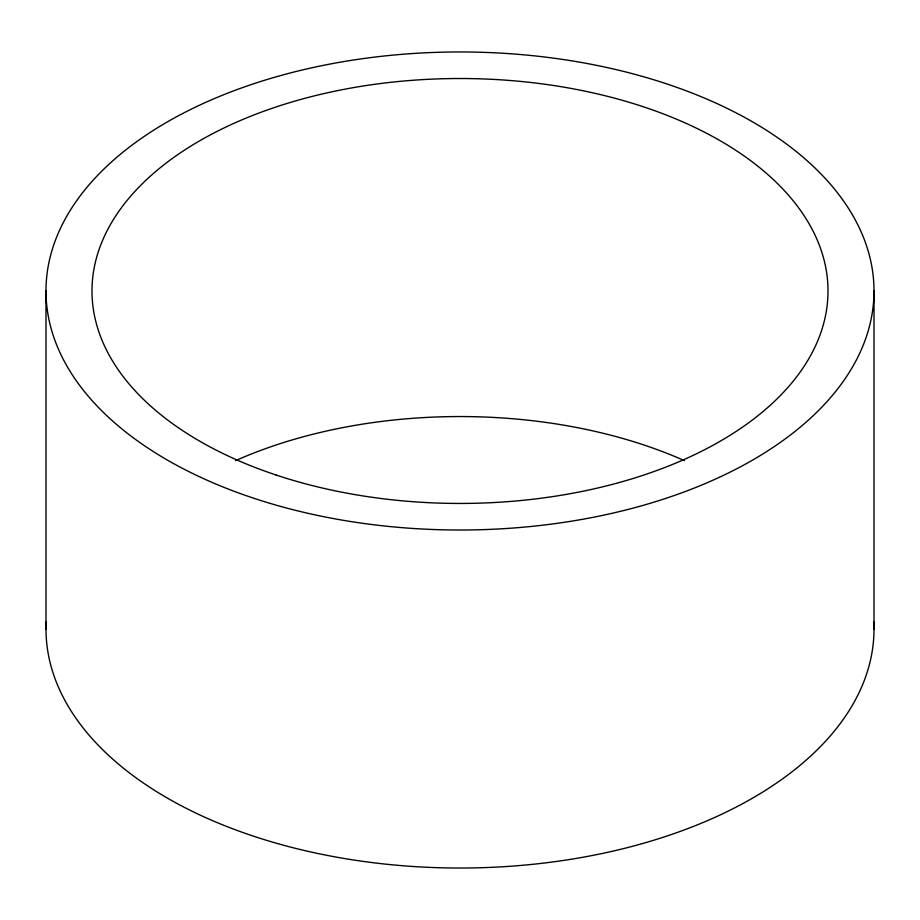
<?xml version="1.0" encoding="UTF-8"?>
<svg xmlns="http://www.w3.org/2000/svg" width="920" height="920" viewBox="0 0 920 920"><rect width="100%" height="100%" fill="white"/><g stroke="black" fill="none" stroke-linecap="round" stroke-linejoin="round"><path stroke-width="1.38" d="M874 290.984A414 239.016 0 0 1 253 497.984A414 239.016 0 0 1 253 83.984A414 239.016 0 0 1 874 290.984L874 629.015M46 290.984L46 629.015M873.816 621.908A414 239.016 0 0 1 460 868.031A414 239.016 0 0 1 46.184 621.908M235.543 460.644A368 212.462 0 0 1 684.457 460.644M276 474.984A368 212.462 0 0 0 828 290.984A368 212.462 0 0 0 276 106.984A368 212.462 0 0 0 276 474.984"/></g></svg>
